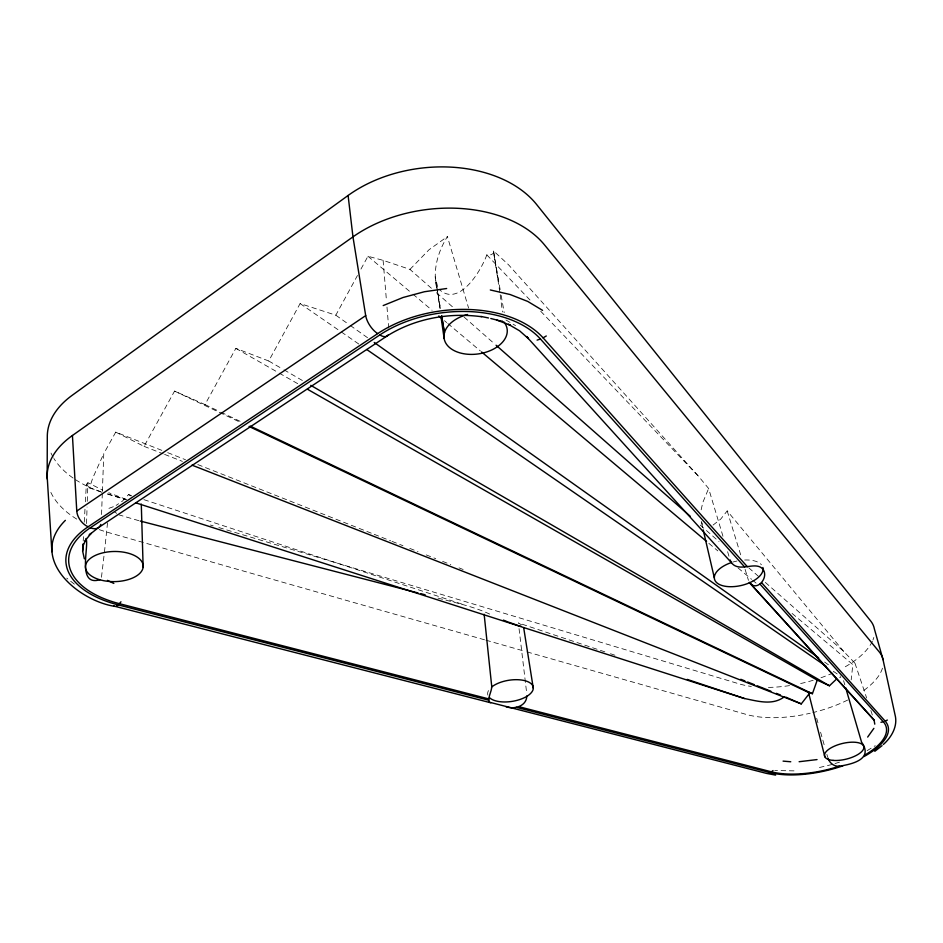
<?xml version="1.0" encoding="UTF-8"?>
<svg xmlns="http://www.w3.org/2000/svg" width="943" height="943" viewBox="0 0 943 943"><rect width="100%" height="100%" fill="white"/><g stroke="black" fill="none" stroke-linecap="round" stroke-linejoin="round"><path stroke-width="0.71" stroke-dasharray="4.71 3.54" d="M86.544 523.601L87.074 507.028M87.275 501.311L87.911 482.733L102.728 490.148M101.549 514.56L102.339 492.8M102.398 491.35L103.765 453.63L115.73 432.118L162.231 450.506M436.868 288.228L435.619 279.635L437.528 291.163C431.929 272.48 437.281 252.665 447.406 236.575L468.588 308.078M722.963 536.261L708.629 488.486L698.398 476.156L508.418 264.665L493.625 251.015L493.495 253.278L491.126 254.751L486.824 254.869C481.201 270.547 458.97 307.925 439.108 289.336M83.208 541.023L83.444 536.661M84.257 522.127L85.059 507.593M85.389 501.77L86.355 484.337L87.911 482.733M107.537 522.823L104.343 552.975M792.085 613.433L852.837 664.591L851.187 679.844M101.467 577.281L104.166 554.401M701.144 509.833L702.783 502.536L708.629 488.486M100.771 491.586L89.55 487.979L92.662 478.195L103.765 453.63M115.73 432.118L144.055 446.357L174.561 391.097L204.985 404.582L235.844 348.368L268.72 360.992L300.11 303.563L335.814 315.198L357.468 275.486M360.957 269.073L367.947 256.26L383.106 260.339L409.969 269.392L432.047 288.829M765.351 582.42L843.714 651.436L854.971 663.2L854.275 664.473L852.837 664.591M843.714 651.436L727.206 510.906L720.641 519.18L713.061 525.074M131.336 495.523L128.543 494.603L122.39 501.134L116.119 505.413M409.969 269.392L428.982 249.789L447.406 236.575M867.136 750.652L875.245 745.689M108.928 508.336L115.187 506.037M839.659 677.581L840.802 677.192M835.015 763.571L840.543 761.838M819.432 767.508L832.245 764.443M794.018 770.867L774.781 770.514M138.845 520.677L119.16 514.913M437.965 598.098C456.377 603.025 475.39 606.844 492.541 615.461M484.525 639.79L108.115 532.453A113.219 64.136 -0.8 0 1 98.426 529.329M485.94 640.191L525.569 651.483M526.984 651.896L746.314 714.44A81.452 35.787 -13.6 0 0 810.202 713.238M107.431 494.097L125.773 499.613M210.395 525.027L213.212 525.876M218.847 527.573L739.277 683.899A80.591 36.671 -13.7 0 0 751.347 686.445M107.785 493.837L126.008 499.696M143.902 499.649L465.029 605.111M604.876 651.861L518.367 622.946L521.597 624.855M610.463 653.735L616.038 655.597M126.456 499.436L108.74 492.729M144.055 446.357L163.222 453.866M164.589 454.396L182.388 461.375M167.701 452.664L185.476 459.701M197.794 464.569L357.821 527.844M359.189 528.386L372.862 533.797M374.23 534.339L390.638 540.834M392.005 541.376L402.956 545.702M409.792 548.402L417.997 551.643M426.201 554.897L435.772 558.68M442.621 561.38L450.825 564.633M459.029 567.875L463.131 569.501M174.561 391.097L241.078 422.676M204.985 404.582L219.613 411.537M220.933 412.174L242.198 422.299M128.543 494.603L131.23 495.983M235.844 348.368L278.02 372.426M279.293 373.157L298.459 384.096M268.72 360.992L282.735 369.114M284.008 369.845L303.127 380.925M505.955 319.995L515.538 325.606M114.244 511.754L116.696 513.334M74.367 584.153L66.705 578.106M300.11 303.563L340.105 331.134M341.319 331.971L359.495 344.513M833.317 671.275L840.578 676.284M335.814 315.198L349.028 324.569M350.23 325.429L368.241 338.207M824.583 662.045L829.392 665.463M367.947 256.26L411.82 293.214M412.951 294.157L432.071 310.271M444.448 320.691L446.699 322.577M447.819 323.532L480.447 351.008M708.83 543.321L717.835 550.901M738.074 567.957L751.583 579.32M752.703 580.275L756.086 583.116M436.468 292.719L453.017 307.3M464.05 317.025L494.957 344.242M700.236 525.062L719.002 541.588M748.801 567.839L760.942 578.53M486.824 254.869L530.555 300.617M540.728 311.261L698.398 476.156M86.355 484.337L89.55 487.979M701.227 521.432L702.57 524.32M437.693 286.872L435.147 276.806M854.971 663.2L866.652 697.997M870.849 710.515L872.711 716.079M727.206 510.906L740.915 555.639M745.111 569.372L748.459 580.358M727.607 551.702L730.141 560.118M843.584 680.681L844.834 684.901M820.587 732.216L824.913 747.445M826.881 754.376L827.671 757.146M816.697 718.318L818.63 725.273M701.557 522.835L703.195 529.883M500.144 289.595L493.566 252.076L499.99 293.202M501.157 295.371L504.187 312.687M440.381 308.479L437.764 292.636L440.381 308.467M493.625 251.015L498.647 282.959M437.069 289.666L439.768 308.267M500.179 294.652L502.43 311.98M519.051 628.651L526.748 693.624M383.106 260.339L386.5 301.194M386.984 307.029L388.799 328.918M732.711 562.122A24.895 12.4 -13.4 0 1 736.966 561.026M744.652 560.012A24.895 12.4 -13.4 0 1 761.402 564.716M882.459 668.163A81.452 35.787 -13.6 0 1 861.572 691.985M847.639 700.06A81.452 35.787 -13.6 0 1 812.878 712.59M76.737 519.086A113.219 64.136 -0.8 0 1 49.991 490.395M101.927 492.329A111.628 65.22 -0.3 0 1 74.191 478.808M73.082 478.042A111.628 65.22 -0.3 0 1 53.892 458.487M53.15 457.249A111.628 65.22 -0.3 0 1 50.109 450.954M873.831 637.409A80.591 36.671 -13.7 0 1 872.935 639.979M872.369 641.287A80.591 36.671 -13.7 0 1 842.229 668.457M833.046 672.96A80.591 36.671 -13.7 0 1 821.011 677.734M813.184 680.28A80.591 36.671 -13.7 0 1 798.273 684.029M789.55 685.596A80.591 36.671 -13.7 0 1 768.368 687.4M487.861 695.132A23.056 10.691 -8.9 0 1 489.099 689.639"/><path stroke-width="1.41" d="M86.19 538.889C88.996 547.718 76.772 587.017 100.123 579.65M775.617 775.111L766.506 773.401L489.299 702.17C487.354 696.429 492.93 690.441 491.503 684.276L484.148 614.282M84.363 558.81L82.642 551.207L83.043 543.934M526.807 695.993C526.607 706.224 514.183 709.725 505.955 706.684M114.987 606.408C77.361 600.62 27.536 557.655 65.373 520.347M82.642 551.207L83.361 544.736M488.733 698.904L119.372 603.661A95.384 50.403 -1.8 0 1 90.351 527.75L379.829 334.93A15.595 7.344 55.8 0 0 388.056 335.001M824.842 756.769L808.375 691.973L812.406 693.718L817.239 680.139L307.406 389.2M518.721 706.637L771.398 771.81A68.108 27.701 -13.3 0 0 839.459 766.188C852.814 764.066 873.583 759.056 861.56 742.106L845.671 687.718M82.901 546.186L86.379 538.477M873.878 728.35L867.666 737.072M191.971 465.135L801.279 703.879L809.695 693.058L249.058 426.46M749.343 582.338C756.262 592.334 768.604 578.448 763.453 569.961C756.498 559.777 739.406 573.427 731.391 562.665L526.512 336.545L528.363 338.572L519.558 330.793L508.395 324.286L510.375 325.217L496.843 320.09M84.988 540.811L91.129 533.349L89.172 534.976L97.966 527.95L386.677 336.25C414.637 318.51 449.033 312.286 481.649 316.73M119.372 603.661L120.963 601.799M817.239 680.139L829.451 685.773L836.229 679.361M883.355 744.463C891.606 737.226 898.054 726.016 895.025 714.77L883.025 659.664L874.314 628.71A80.591 36.671 -13.7 0 0 870.625 620.918L536.579 204.454A120.009 82.017 -7 0 0 348.097 195.484L72.222 395.282A111.628 65.22 -0.3 0 0 47.303 436.55L47.15 476.239L51.889 551.726M874.786 751.323L882.07 745.654M771.398 771.81L773.036 770.549M116.496 606.019L118.099 604.864L488.58 700.178M47.268 479.103A113.219 64.136 -0.8 0 1 72.434 435.489L352.965 236.87A121.918 80.874 -7.2 0 1 544.37 244.72L879.371 652.061A81.452 35.787 -13.6 0 1 883.025 659.664M118.099 604.864A98.119 51.853 -1.8 0 1 88.112 526.783A14.027 8.994 52 0 1 76.772 511.047L365.695 315.61L352.965 236.87L348.097 195.484M88.112 526.783L377.707 333.598A105.993 65.786 -7.6 0 1 543.074 337.83L546.292 335.979M784.552 696.606C772.753 705.883 757.618 701.085 744.416 698.515L135.827 502.855M863.977 756.569A70.065 28.49 -13.3 0 0 885.147 721.124L887.375 720.051M383.2 305.567L403.015 297.505L424.421 291.741L446.652 288.511M768.274 773.295L770.042 772.588A70.065 28.49 -13.3 0 0 842.877 765.834M537.097 340.117L540.445 339.009L744.616 566.943M880.939 722.291L883.308 721.772L759.999 584.106M817.039 759.587L799.122 761.72M501.134 321.127L502.348 321.08M839.459 766.188C834.178 766.848 829.486 762.993 827.989 758.113M783.079 761.119L790.764 761.767M488.509 317.968L480.918 316.424M490.313 289.961L510.163 294.534L527.774 301.442L542.567 310.365M500.485 321.021L490.784 318.486M516.186 707.274L770.042 772.588M113.667 605.995L490.82 702.794M140.271 521.043L418.02 592.947M420.873 593.677L425.152 594.785M518.532 625.692L521.019 626.376M518.355 625.633L508.324 622.074M687.211 679.396L744.416 698.515M740.785 679.29L744.887 680.917M747.622 682.001L754.459 684.701M757.194 685.785L770.867 691.195M776.337 693.353L780.45 694.979M503.397 620.105L506.933 621.543M785.814 697.148L801.279 703.879M250.178 426.095L812.406 693.718M107.431 580.381L113.832 583.422M310.766 385.345L829.451 685.773M366.756 349.523L826.044 666.265M374.241 342.474L818.583 657.79M438.825 315.952L442.196 318.793M481.578 351.951L706.578 541.435M496.065 345.221L690.3 516.316M749.508 582.597L874.409 720.393L749.826 583.045M543.074 337.83L747.41 566.79M761.543 582.621L885.147 721.124M730.141 560.118L731.391 562.665M703.195 529.883L714.322 577.8M874.114 720.263L874.774 724.165M523.707 627.861L533.302 688.319M441.006 316.86L444.118 338.337M72.434 435.489L76.772 511.047M141.285 504.104L143.147 567.167A28.891 15.076 -0.9 0 1 98.343 579.297A28.891 15.076 -0.9 0 1 101.467 553.199A28.891 15.076 -0.9 0 1 143.147 567.167M883.308 721.772A68.108 27.701 -13.3 0 1 865.014 754.954M379.829 334.93A103.046 63.947 -7.6 0 1 540.445 339.009M377.707 333.598A15.618 7.355 55.8 0 1 365.695 315.61M100.83 524.414A14.004 8.97 52.1 0 1 90.351 527.75M762.911 567.521A24.895 12.4 -13.4 0 1 743.178 585.002A24.895 12.4 -13.4 0 1 715.053 580.593A24.895 12.4 -13.4 0 1 731.332 562.57M503.703 321.775A31.838 20.416 -8.4 0 1 488.097 351.48A31.838 20.416 -8.4 0 1 445.697 342.946A31.838 20.416 -8.4 0 1 467.563 314.502M491.562 687.093A23.056 10.691 -8.9 0 1 526.689 681.235A23.056 10.691 -8.9 0 1 523.129 698.256A23.056 10.691 -8.9 0 1 489.37 697.549M444.424 332.962L441.572 315.681L444.424 332.962M833.058 760.388A20.168 8.051 -13.6 0 0 863.835 748.047A20.168 8.051 -13.6 0 0 835.698 745.607A20.168 8.051 -13.6 0 0 833.058 760.388"/></g></svg>
